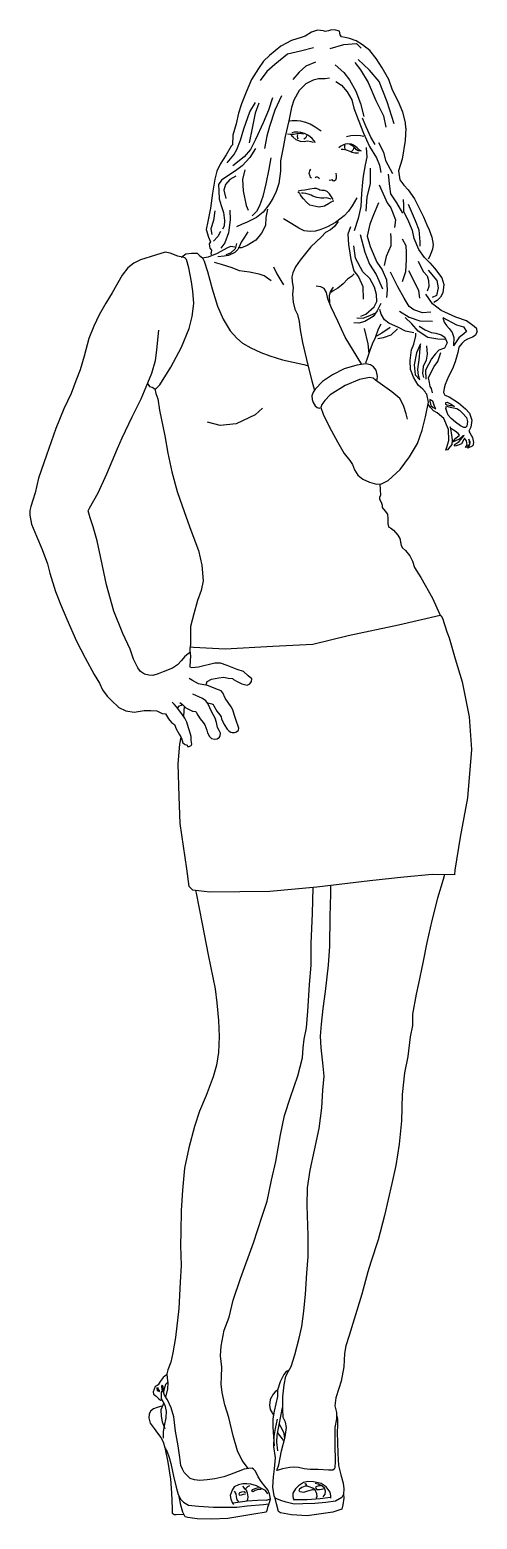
# Model space of a CAD drawing. Header units: millimetres. Extents: x -209 to 305, y 0 to 1710.
import ezdxf

# ---------------------------------------------------------------- set-up
doc = ezdxf.new("R2010")
doc.units = ezdxf.units.MM
doc.layers.add('ceco.net 136', color=7, linetype='Continuous')

msp = doc.modelspace()

# ---------------------------------------------------------------- linework, layer by layer
at = {"layer": 'ceco.net 136'}
msp.add_line((63, 22), (67.8, 23.4), dxfattribs=at)
for points in [[(223.2, 1597.1), (222.6, 1603.6), (219.6, 1615.5), (214.6, 1627.4), (207.8, 1640.7), (203.4, 1652.8), (196, 1666.4), (189, 1677.1), (181.6, 1686.1), (173.4, 1692.7), (166, 1697.4), (158.2, 1700.1), (153.4, 1701.1), (149.2, 1701.7), (147.6, 1704.2), (146.8, 1708.5), (142.8, 1709.7), (137.9, 1710), (134.1, 1708.7), (130.5, 1707.8), (128.5, 1708.6), (121.7, 1709.5), (114.6, 1707.1), (107.6, 1702.5), (102.8, 1701.1), (91.8, 1697.5), (79.7, 1691.1), (66.5, 1680.4), (59.8, 1673.8), (53.8, 1665.5), (46, 1652.7), (39.7, 1638.2), (34.5, 1625.1), (30.8, 1614.4), (28.1, 1602.1), (24.6, 1588.8), (23.9, 1577.9), (22.7, 1576.3), (16.9, 1566.4), (9.9, 1555.7), (6.2, 1547.8), (3.8, 1538.4), (1.2, 1522.5), (-1.1, 1505.1), (-4.1, 1489.7), (-6, 1480.6), (-3.6, 1472), (-1.1, 1466.4), (-2.7, 1464.1), (-2.5, 1461.6), (-1.8, 1459.1), (0.1, 1457.1), (-0.6, 1454.4), (-0.7, 1453.2), (-0.4, 1451.7)], [(136.1, 1688.3), (151.9, 1693.1), (166.4, 1694.2), (171.9, 1689)], [(117.1, 1689.3), (102, 1685.4), (87.3, 1682.1), (72.7, 1670), (63.5, 1662), (55.8, 1651.9)], [(209.5, 1601.8), (201.8, 1627.3), (192.3, 1650.4), (181.4, 1663.7), (168.5, 1675.8)], [(119.4, 1672.6), (108.1, 1668.3), (100.7, 1661.2), (93.3, 1652.7)], [(142, 1669.6), (152, 1660.9), (158.2, 1652.5), (165.5, 1639.4), (171, 1625.5), (174.8, 1610.5)], [(164.6, 1672.4), (171, 1664.1), (179.7, 1649.5), (188.7, 1628.8), (197.4, 1611.3), (200.1, 1598.2)], [(135.6, 1654.3), (130.3, 1653.5), (122.8, 1653.7), (116.5, 1652.1), (108.1, 1648), (100.5, 1640.1), (94.3, 1629.3), (91.9, 1620.8), (88.9, 1605.3), (84.5, 1587.5), (82.1, 1574.7), (79.2, 1559.6), (79.2, 1547.5), (77.1, 1533.4), (74.1, 1524.3), (70.2, 1516.4), (65.7, 1508.9), (59.4, 1500.6), (51.5, 1494.5), (40.9, 1489.2), (34.2, 1486.5), (28.6, 1483.8)], [(142.6, 1650.7), (149.3, 1646.5), (155.6, 1638.7), (161.1, 1629.4), (163.4, 1620), (168.2, 1606.9), (174.5, 1591.1), (181.4, 1576.1), (189.4, 1562.8), (193, 1554.6), (194.5, 1546)], [(18, 1557.3), (25.6, 1566.3), (29.1, 1572.7), (33.1, 1583.2), (36.9, 1596.4), (43.8, 1615.6), (50.4, 1626.6)], [(70, 1631.7), (65.3, 1617.6), (59.4, 1603.3), (50.5, 1584), (44.6, 1572.5), (37.4, 1564.1), (24.4, 1553.6)], [(54.1, 1625.6), (50.2, 1614.4), (46.5, 1597.1), (43.1, 1580.3)], [(80.2, 1634), (72.7, 1617.5), (66.6, 1599.1), (63.4, 1588), (60.7, 1573.8)], [(187.9, 1578.4), (183, 1586.6), (177.6, 1598.5), (173.4, 1608.3)], [(105.7, 1590.3), (101.9, 1590.8), (98.1, 1590.6), (94.4, 1589.9), (90.2, 1589.8), (87.3, 1590.3)], [(125.9, 1593.6), (119.1, 1598.2), (113.4, 1601.6), (108.2, 1603.7), (102.5, 1604.9), (98.2, 1605.5), (92.4, 1605.3), (89.9, 1605)], [(119.4, 1580.4), (115.6, 1585.1), (111.4, 1588.6), (106.7, 1590.8), (102.4, 1591.9), (98.9, 1592.5), (94.8, 1592.3), (92.2, 1591.7)], [(223.2, 1597.1), (222.4, 1582.9), (219, 1561.6), (214.7, 1548.2), (216, 1537.6), (220.9, 1531.4), (225.7, 1526.2), (233, 1516), (239.6, 1502.9), (243.3, 1495.3), (247.3, 1485.9), (249.9, 1480.2), (252.9, 1471.8), (254.3, 1463.6), (253.7, 1458.1), (251.8, 1453), (250.3, 1449.3), (248.8, 1446.6)], [(50.5, 1573.7), (44, 1563.5), (35.2, 1553.6), (27.5, 1548.2), (18.7, 1542.2), (11.5, 1537.5), (8.1, 1532.5), (8.3, 1524.6), (8.8, 1515.8), (11.2, 1508.1), (13.7, 1500.3), (14.9, 1491), (14.5, 1484.6), (12.6, 1481.2)], [(117.2, 1580.7), (114.5, 1581.5), (110.3, 1581.9), (106.2, 1581.2), (102.1, 1581.7), (97.2, 1583.7), (93.8, 1586.5), (91.4, 1588.5)], [(98.8, 1589.7), (98.4, 1587.4), (99, 1584.9)], [(109, 1588.6), (108.6, 1586.9), (107.8, 1585.5), (105.8, 1584.3)], [(172.3, 1570.7), (169.6, 1572.3), (167, 1574.6), (165.4, 1575.8), (163, 1577.5), (160.7, 1578.5), (158.7, 1578.8), (156.4, 1579), (153.5, 1578.6), (150.6, 1577.6), (148.5, 1576.2), (146.2, 1574.3)], [(153.4, 1577.9), (152.6, 1577), (152.6, 1575.2), (153, 1572.9)], [(175, 1587.4), (171.2, 1588.3), (166.5, 1588.7), (160.1, 1588.2), (154.8, 1587)], [(171.7, 1570.5), (168.5, 1571.1), (166.6, 1572.2), (165, 1574.1), (163.5, 1575.7), (161.9, 1576.8), (158.6, 1578.2)], [(163.5, 1575.6), (163, 1573.3), (162.4, 1571.9), (160.8, 1570.2)], [(177.6, 1575), (178.2, 1563.9), (176.5, 1554.9), (175.4, 1548.3), (174, 1541.8), (173.5, 1535), (172.3, 1522), (171.4, 1506.9), (168.3, 1493.3), (163.7, 1479.1)], [(191.5, 1580.6), (197.6, 1569.6), (199.7, 1559.8), (207.8, 1544.9)], [(67.9, 1563), (65.7, 1550), (62.4, 1533.2), (59, 1518.5), (55.2, 1507.9), (51.6, 1501.2), (46.5, 1496.2)], [(168.9, 1568.4), (164.4, 1568.3), (161.3, 1569.1), (159.1, 1570.4), (155, 1571.9), (153, 1572.2), (151.1, 1572.6), (148.9, 1572.7)], [(27.7, 1541.8), (20.9, 1538.2), (16.1, 1532.3), (14.1, 1526), (16.5, 1516.3)], [(38.3, 1549.1), (35.4, 1538), (36.3, 1525.2), (39.8, 1508.3), (41.9, 1502.8)], [(114.8, 1539.6), (113.8, 1540.5), (113.1, 1541.9), (112.1, 1544.9), (112.8, 1547.9), (114, 1549.8)], [(124.1, 1538.6), (123.3, 1540.1), (121.5, 1540.9), (120.3, 1540.6), (118.8, 1540)], [(142.7, 1545.3), (143, 1542.4), (143.1, 1539.5), (142.4, 1537.3), (140.8, 1536.2), (139.7, 1536.7), (138.8, 1537.7), (137.3, 1537.4), (135.1, 1536.8)], [(182.3, 1551), (182, 1533.1), (178.3, 1518.1), (177.1, 1501.7)], [(202.8, 1544.3), (204.2, 1530.1), (205.6, 1521.6), (212.2, 1511.2), (219.1, 1499.5)], [(140.4, 1513.2), (139.1, 1513.2), (136.5, 1511.8), (134.2, 1510), (129.8, 1507.6), (123.7, 1506.5), (119.8, 1507.1), (113, 1508.8), (109, 1512.1), (105.4, 1515.7), (103.4, 1518.4), (102.3, 1520.4), (101.3, 1522), (99.1, 1523.6)], [(139.8, 1515.3), (137.6, 1518.1), (135.3, 1521.7), (132.7, 1524.3), (129.7, 1525.5), (126.8, 1525.3), (124.5, 1525.8), (123.2, 1526.7), (120.6, 1527.7), (117.8, 1527.9), (112.8, 1527.1), (107.2, 1525.9), (103.3, 1525.3), (99.4, 1524.7)], [(137.3, 1515.4), (134.6, 1516.3), (131.5, 1516.9), (129.1, 1516.7), (125.5, 1516.6), (123.5, 1516.9), (121, 1517.4), (118.7, 1518.1), (116.4, 1519), (114.2, 1520), (111.1, 1521.2), (108.1, 1522), (105.1, 1522.4), (103.1, 1522.4)], [(192.5, 1531.9), (201.5, 1511.1), (205.7, 1505.5), (211.2, 1491.6), (210.2, 1482.9)], [(166.7, 1516.9), (161.5, 1507.8), (157.1, 1501.7), (152.3, 1496.3), (142.2, 1488.7), (133.1, 1483.8), (125.6, 1480.6), (119.5, 1478.9), (113.4, 1478.4), (106.4, 1479.3), (100.4, 1482.1), (92.3, 1487.2), (82.7, 1492.9)], [(191.6, 1511.3), (185.8, 1497.5), (181.9, 1486.8), (178.8, 1473.2), (182, 1461.2), (189.7, 1443.2), (196, 1434.5), (200.9, 1422.8), (201.7, 1411.5), (200.8, 1402.5)], [(250.6, 1442.5), (244.5, 1448.7), (238, 1457.6), (232.6, 1470.3), (230.6, 1479.4), (225.3, 1492.1), (220.8, 1501), (220.8, 1508.6), (220.5, 1515.1)], [(225.6, 1509.8), (233.7, 1491), (238.1, 1480.4), (239.3, 1466.5), (239, 1461.7)], [(3.8, 1502.2), (2.2, 1491), (-0.9, 1481.3), (0.3, 1474.8)], [(20.9, 1502.9), (21.4, 1491.6), (19.3, 1476.9), (15.3, 1465.3), (10.5, 1459.4)], [(64.1, 1504.1), (62.5, 1494.5), (61.8, 1485.4), (57.5, 1476.6), (50.7, 1468.6), (40.9, 1462.2), (34.2, 1459.7), (30.7, 1459.7)], [(145.2, 1489.7), (141, 1484), (136.6, 1480.3), (130.9, 1477.4), (126.1, 1472.2), (114, 1460.9), (101.6, 1445.6), (96.3, 1437.9), (93.5, 1431.1), (92.2, 1426.3), (92.6, 1420.6)], [(10.1, 1478.3), (7.3, 1472.8), (2.4, 1467.1)], [(41.6, 1478), (37.8, 1471.9), (34, 1466), (32.1, 1461.5), (30.1, 1457.9), (26.6, 1454.2), (19.4, 1450.9), (14.4, 1449.9), (7.4, 1449.2)], [(159.6, 1483.8), (156.3, 1475.4), (157.1, 1463.6), (160, 1446.1), (163.3, 1433.3), (168.6, 1426.3), (173.6, 1415.1), (174.2, 1400.7)], [(170.5, 1474.8), (176.1, 1454.6), (181.4, 1440.7), (188.9, 1429.1), (196.3, 1412.4)], [(205.3, 1475.9), (205.7, 1471.2), (205.7, 1461.9), (200.3, 1449.8), (198, 1439.4)], [(-30.4, 1448), (-38.7, 1450.2), (-47.6, 1453.6), (-53.3, 1454.5), (-64.5, 1451.3), (-81.6, 1446), (-89.4, 1442.2), (-96.2, 1436.5), (-102.8, 1428.2), (-114.1, 1408.1), (-121.3, 1396.2), (-129, 1382.8), (-135.3, 1369.7), (-140.8, 1355.5), (-146.3, 1335.3), (-151, 1319.7), (-155.8, 1306.9), (-161.3, 1292.4), (-169.7, 1274.8), (-178.7, 1252.2), (-189.4, 1221.5), (-198.6, 1195.1), (-202.5, 1178.5), (-205, 1169.8), (-207.4, 1162.7), (-208.6, 1158.1), (-208.7, 1152.8), (-206.6, 1142.5), (-201, 1128.5), (-194.3, 1113.3), (-188.4, 1096.9), (-185.7, 1086.2), (-179.3, 1065.1), (-173.4, 1050.4), (-166.3, 1033.4), (-154.9, 1007.9), (-145, 988.8), (-134.7, 969.6), (-128.8, 959.8), (-125.2, 952), (-119.8, 945), (-115.2, 940.2), (-106.3, 932), (-98.3, 927.9), (-89, 926.7), (-77.4, 928.3), (-69.8, 928.6), (-63, 928.1), (-56.7, 925.1), (-53, 924.5), (-49.5, 918.8), (-46, 914.6), (-42.6, 912.4), (-40.7, 907.3), (-37.3, 901.2), (-35.1, 898.1), (-34.5, 896.7), (-33.8, 894.1), (-32.8, 891.3), (-31.6, 890.1), (-30.1, 889.3), (-28.1, 888.7), (-27.5, 887.1), (-25.7, 887.2), (-23.5, 888.4), (-22.7, 889.7), (-23.4, 894.5), (-23.4, 897.2), (-23.4, 898.6), (-25.2, 905), (-26.5, 908.6), (-28.4, 915.2), (-30.6, 919.8), (-33.5, 923.6), (-37.6, 929.1), (-40.1, 932.6), (-43.1, 935.6), (-45.1, 937.9)], [(17.7, 1459.1), (6.4, 1453), (-4, 1448.9), (-10.9, 1447.9)], [(28.6, 1464.5), (27.1, 1458.4), (21.6, 1453.5), (16.4, 1451.4)], [(26.8, 1460.3), (24.6, 1460.9), (21.9, 1461.2), (17.7, 1459.1)], [(171.3, 1381), (177.1, 1383.3), (186.6, 1391.7), (189.6, 1398.2), (189.3, 1406), (186.9, 1414.6), (181.8, 1424.6), (173.8, 1432.2), (165.3, 1447.7), (163.4, 1461.8)], [(218.9, 1469.8), (223, 1462.3), (223.4, 1454.4), (223.5, 1446.4), (222.7, 1432), (219, 1420.7)], [(-73.5, 1303.9), (-71.2, 1300.5), (-68.2, 1299.6), (-65.1, 1297.6), (-63.9, 1297.7), (-59.5, 1302.5), (-46.7, 1322.7), (-34.6, 1345.7), (-25.8, 1367), (-22.3, 1380.7), (-20.3, 1395.9), (-21.4, 1410), (-23, 1420.4), (-26.2, 1436.6), (-28.9, 1446.1), (-30.2, 1447.9), (-30.4, 1448)], [(-34.7, 1449.1), (-32.6, 1450.5), (-29.6, 1452.7), (-22.9, 1453.4), (-16.6, 1453.4), (-13.5, 1450.5), (-10.4, 1448.1), (-8.4, 1444.5), (-4.8, 1432.3), (0.8, 1412.7), (6.9, 1392.5), (13.2, 1377.9), (21.5, 1364.5), (29.1, 1355.9), (35.4, 1350.2), (45.2, 1344.9), (56.7, 1339.5), (66.9, 1335.6), (81.3, 1331.1), (93.6, 1328.4), (105.8, 1325.5), (110.3, 1324.5)], [(68.6, 1421.9), (60.3, 1427.6), (54.8, 1429.3), (43.4, 1431.5), (32.2, 1433.2), (23.8, 1436.5), (11.4, 1440.4), (3.2, 1442.7)], [(71.3, 1437.7), (74.9, 1429.6), (79.6, 1422.3), (82.6, 1417.3)], [(237.4, 1444.5), (240.4, 1437.7), (243.3, 1431.9), (247.4, 1427.6), (249.2, 1422.2), (249.4, 1415.2), (247.6, 1410)], [(250.6, 1442.5), (255.8, 1436.2), (264.5, 1425.1), (266.6, 1417.6), (265.6, 1408.1), (262.9, 1403.1), (258.9, 1399.3), (255.4, 1396.9)], [(92.6, 1420.6), (93.6, 1414), (93, 1406.1), (93.8, 1397.4), (95.5, 1389.4), (98.7, 1383.2), (100.6, 1375.1), (101.7, 1365.4), (104.4, 1350.9), (110.4, 1324.9), (115.2, 1307), (118.1, 1295.9)], [(163.9, 1429.7), (160.7, 1426.7), (156, 1423.6), (151.2, 1418.3), (145.1, 1413.3), (139.5, 1410.1), (137, 1408.5)], [(251.8, 1385.9), (242.3, 1384.9), (232.2, 1388.5), (226.9, 1392.3), (221, 1401.7), (213.9, 1414.8), (205.3, 1431.5)], [(226.3, 1433.5), (232.8, 1420.8), (237.6, 1410.7), (238.9, 1402)], [(248.8, 1433.9), (258.7, 1422.3), (260.2, 1413.8), (258.1, 1405), (253.3, 1402.5)], [(172.7, 1325.8), (167, 1334.6), (153.6, 1357.1), (144.8, 1375.3), (137.2, 1391.4), (133.4, 1401.1), (132.1, 1408.3), (129.3, 1412.9), (125.4, 1414.7), (120.2, 1415.6)], [(139.6, 1414.3), (136.7, 1409.8), (135, 1404.8), (135.3, 1396.4)], [(305, 1363), (304.6, 1366.6), (301.7, 1369.4), (292.7, 1376), (280.5, 1380), (263.6, 1387.8), (253.5, 1395.3), (246.2, 1406.6)], [(194.5, 1395.8), (190, 1387.3), (185.4, 1380.8), (176.1, 1375), (169.2, 1373.3), (163.4, 1373.4)], [(232.2, 1362.2), (222.8, 1364.1), (214.7, 1368.1), (203.4, 1373.2), (198.6, 1376.8), (194.8, 1383.5), (193.4, 1388.7)], [(215.6, 1387.1), (226.8, 1380), (239.3, 1375.7), (253.6, 1375.6)], [(166.8, 1379.3), (174.1, 1379), (182.6, 1382.5), (188.7, 1385)], [(194.4, 1371.9), (191.3, 1366.3), (187.7, 1356.2), (184.3, 1349), (181.8, 1341.9), (178.8, 1332.4), (176.8, 1327.2)], [(205.1, 1368.1), (195.5, 1361.5), (189.2, 1358.2)], [(267.7, 1354.5), (259.8, 1354.7), (248.4, 1356.8), (237.2, 1364.1), (229.8, 1372.4), (222.3, 1379.5)], [(238.5, 1369.6), (245.4, 1365.4), (252, 1362.6), (257.4, 1361.6), (263.8, 1359.9), (267.7, 1356.9), (270.4, 1350.6), (267.6, 1344.6), (261.1, 1342.3), (256.7, 1337.7), (252.6, 1332.2), (245.7, 1319.1), (246.1, 1309)], [(265.7, 1379.7), (281.1, 1371.3), (289.2, 1368.9), (292.7, 1363.4), (290.1, 1361.2), (283.8, 1356.4), (277.6, 1347)], [(265.7, 1379.7), (266.2, 1376.9), (267.2, 1374.1), (269.8, 1370.6), (272.8, 1367.2), (276.1, 1362.3), (278.1, 1356.6), (277.6, 1348.2), (277.6, 1347)], [(-24.6, 994.9), (-26.4, 993.8), (-31.1, 990.1), (-34.5, 985.8), (-39.2, 980.9), (-45, 977), (-55.6, 972.8), (-61.2, 970.5), (-67.5, 968.8), (-72.1, 968.9), (-77, 970.1), (-81.6, 973.4), (-84.8, 977.6), (-89.5, 987.5), (-93.6, 998.9), (-102, 1016.9), (-112.1, 1042.5), (-120.5, 1072.9), (-125.2, 1094.4), (-131.3, 1123.1), (-136, 1139.5), (-139.2, 1149.8), (-141.6, 1157.8), (-140, 1160.6), (-130, 1178.3), (-120.1, 1200.3), (-108, 1229.1), (-102.8, 1241.5), (-91.3, 1265.6), (-80.7, 1286.3), (-73.2, 1304.5), (-68.4, 1315.7), (-64.4, 1330.2), (-62.7, 1342.1), (-61.2, 1358), (-60.7, 1365.2)], [(175.4, 1367.1), (179.3, 1349.3), (180.7, 1338.4)], [(213.5, 1366.7), (205.7, 1359.5), (197.2, 1356.3), (191, 1355)], [(245.8, 1293.8), (242.4, 1297.4), (237.4, 1302.1), (231.9, 1311), (228.4, 1320.1), (228.2, 1330.4), (229.6, 1342.4), (232.1, 1349.2), (234.5, 1358.5), (234.7, 1361.5)], [(305, 1363), (302.7, 1359), (299.5, 1357.2), (293.7, 1354.6), (290.6, 1353), (287.3, 1349.7), (284, 1345.5), (282.6, 1339.3), (279.6, 1328.7), (276.6, 1320.8), (272, 1312), (268.3, 1302.9), (266.9, 1298.6), (266.3, 1293.6), (267.8, 1290.4), (272.8, 1288.6), (283.7, 1281.6), (291.4, 1274.9), (296, 1269.9), (298.7, 1261.8), (297.5, 1253.8), (295.3, 1249), (296.5, 1247.1), (299.7, 1242), (300.9, 1236.3), (299.8, 1232.4), (294.4, 1229.5), (296.7, 1234), (297.1, 1236.6), (295.4, 1240.1), (296.1, 1234.3), (293.5, 1230.7), (291.7, 1230.3), (293.6, 1233.5), (292.7, 1238.2), (290.4, 1241.1), (289.7, 1239.7), (286.8, 1234.6), (283.1, 1233), (279.6, 1232), (278.5, 1233.5), (284.4, 1237.3), (290.2, 1244.1), (288.5, 1243.9), (284.2, 1240.1), (276.8, 1236.5), (280.3, 1241.1), (284.6, 1244.7), (283.3, 1246.5), (279.7, 1249), (274.9, 1252.3), (274, 1254), (275.1, 1247.3), (276.4, 1239.1), (275.7, 1233.8), (270.8, 1227.7), (268.8, 1227.2), (270.1, 1230.7), (272.5, 1238.5), (272.1, 1251), (266.7, 1263.5), (259.2, 1270.3)], [(239.9, 1349.4), (235.4, 1339.2), (232.5, 1325.4), (233.9, 1314), (239.1, 1307.9), (237.5, 1313.2), (236.7, 1320), (238.7, 1334.1), (239.2, 1340.4), (239.8, 1347)], [(246.6, 1347.2), (247.4, 1337.6), (246.3, 1330.7), (243.1, 1323.2), (242.1, 1315.2), (243.5, 1310.8)], [(253.8, 1293.3), (252.7, 1298.3), (251, 1300.6), (250.1, 1305), (249.2, 1310.2), (251.6, 1316), (255.5, 1323.2), (259.8, 1329.3), (263.1, 1339.5)], [(189.1, 1307.3), (190, 1308.4), (190.7, 1312.4), (189, 1319.3), (185.9, 1323.1), (182.6, 1325.4), (177.1, 1326.4), (166.8, 1325), (152.3, 1320.8), (139, 1314), (127.4, 1306.2), (119.1, 1297.2), (116.8, 1294), (115.2, 1289.6), (115.7, 1285.5), (116.8, 1282.1), (119.1, 1278.1), (121.3, 1276.2), (123.7, 1275.6), (125.4, 1276.2)], [(224.9, 1262.8), (223.3, 1269.2), (220.2, 1278.6), (216.2, 1286.6), (206.9, 1294.3), (188.4, 1307.7), (185.5, 1309.9), (181.2, 1310.9), (169.8, 1308.3), (153.6, 1301.6), (136.1, 1290.9), (130.1, 1284.4), (126.5, 1279.9), (125.4, 1276.2), (128.3, 1268.8), (135.5, 1253.7), (144.6, 1236.8), (152.4, 1223.5), (158.8, 1215.6), (161.9, 1210.8), (164.2, 1204.7), (167.9, 1198.5), (173.7, 1194.2), (181.5, 1190.5), (189.4, 1188.4), (195.3, 1188.8), (202.9, 1192.5), (216.6, 1205), (227.2, 1219.8), (236.5, 1234.9), (241.7, 1250.2), (245.8, 1265.5), (249.1, 1282.6), (247.2, 1291.6), (245.2, 1293.6)], [(-65.1, 1297.6), (-63.9, 1292.2), (-61.7, 1286.4), (-59.8, 1273.4), (-53.7, 1243.9), (-50.1, 1223.9), (-45.7, 1202.4), (-39.3, 1179.9), (-30.9, 1155.8), (-23.6, 1135.4), (-15.1, 1112.2), (-11.2, 1095.4), (-9.7, 1077.5), (-12, 1066.2), (-16, 1054.8), (-20.5, 1039.3), (-24.1, 1024.9), (-24.3, 1011.9), (-24, 1003.2)], [(58.4, 1275.6), (50.1, 1267.9), (28.1, 1257.4), (9.9, 1255.5), (-4.6, 1259.5)], [(259.2, 1270.3), (254.7, 1272.4), (251.2, 1276.4), (248.6, 1280)], [(193.4, 1188.7), (193.6, 1181.9), (194.1, 1175.8), (193, 1173), (192.9, 1171), (194.6, 1167.5), (195.7, 1164.2), (195.9, 1161.5), (199.5, 1157.4), (201.9, 1153.8), (202.4, 1148.5), (202.4, 1142.8), (203.5, 1139), (205.4, 1138.2), (209, 1135.6), (213.9, 1129.9), (216.1, 1126), (217.8, 1117.7), (219.4, 1115.2), (222.5, 1112.3), (222.5, 1112.2), (227.6, 1105.9), (230.9, 1100), (233.2, 1092.7), (240.1, 1081.2), (253.5, 1057.5), (262.2, 1038.8), (262.6, 1037.7)], [(262.6, 1037.7), (214.5, 1026.5), (156.9, 1014.3), (116.4, 1004.2), (70.5, 1001.8), (15.8, 998.9), (-20.7, 1000.6), (-23.9, 1001)], [(262.6, 1037.7), (263.8, 1037), (265.2, 1034.6), (270.2, 1018.6), (273, 1011.7), (279.6, 987.7), (287.9, 961.5), (295.7, 921.1), (298.6, 883.8), (294, 828.3), (285.4, 782.9), (279.4, 745.3), (278.8, 739.8)], [(-23.9, 1001), (-24.8, 1000.6), (-24.9, 999.2), (-24.9, 997.1), (-24.2, 991.3), (-25, 979.5)], [(-23.9, 1001), (-24, 1003.2)], [(-6.2, 957.7), (-5.8, 959.5), (-5.2, 961.6), (0.1, 964.3), (8.5, 966), (14.1, 966.7), (19.1, 965.7), (24, 965.2), (25.1, 963.9), (29.5, 961.6), (34.9, 959), (40.8, 957.6), (44, 958.9), (45.7, 961.9), (46.2, 964.8), (42.2, 968.3), (36.5, 973.1), (29.4, 975.5), (18, 980.2), (10.2, 982.7), (7.1, 982.9), (3.6, 982.8), (-14.9, 978.2), (-22.6, 977.4), (-24.2, 977.9), (-25, 979.5)], [(-4.3, 937.2), (0.2, 936.1), (1.9, 935.5), (2.6, 933.7), (6, 927.6), (9.4, 923.4), (10.9, 921.2), (11.6, 918.7), (14.4, 912.3), (18, 907.2), (20.1, 904.7), (22.2, 903.5), (23.8, 903.2), (26.3, 903.2), (28.8, 903.9), (30.9, 906), (31.3, 908.3), (27.9, 918.3), (26.3, 922.8), (24.5, 929.2), (22.5, 932.5), (15.8, 942.5), (12.8, 948.8), (11.2, 951.1), (8.1, 952.3), (-4.7, 957), (-14.8, 959.1), (-21.9, 962.8), (-25.7, 965.1)], [(-36.5, 937.8), (-33.3, 935.3), (-29.5, 931.7), (-21.9, 927.8), (-18.5, 927.3), (-17.7, 926.6), (-15.9, 923.1), (-13, 918.7), (-9.7, 914.6), (-7.6, 911.9), (-5.3, 905.8), (-4.5, 902.7), (-2.3, 898.7), (0.1, 896.2), (3.3, 895.6), (6.3, 896), (9.2, 897.7), (10, 899.9), (10.1, 902.5), (8.9, 905.6), (7, 908.9), (5.5, 914.6), (4, 919.6), (0.2, 926.6), (-1.9, 931.5), (-4.3, 936.4), (-6.7, 939.5), (-10.3, 942.3), (-14.6, 944.1), (-21.4, 947.1)], [(-33.1, 934.5), (-35, 934.3), (-37.4, 933.5), (-39.2, 931.4)], [(-31.5, 933.6), (-32.2, 921.9)], [(278.8, 739.8), (253.4, 740.3), (220.7, 737.3), (181.9, 732.8), (120.8, 725.7), (67.1, 720.5), (-1.8, 719.9), (-21.5, 722.2), (-25.7, 726.4), (-28.2, 746.8), (-36.2, 798.8), (-37.2, 829.9), (-38.5, 867.1), (-36.6, 889.7), (-35, 898)], [(267.5, 740), (265.9, 734.6), (259.4, 713.1), (252.9, 687.3), (247, 662.2), (242.5, 638.6), (237.5, 615), (234.8, 602.6), (230.8, 580), (230.8, 566.8), (228.2, 553.7), (225.2, 531.3), (221.5, 512.3), (219, 487.6), (218.2, 457.5), (215.4, 430.4), (211.5, 406.1), (206.9, 385.4), (198.7, 348.8), (191.2, 320.9), (182.9, 295), (179.6, 284.1), (172.5, 258.2), (163.8, 229.8), (158, 210.8), (154.2, 199), (152.6, 190.4), (151.8, 175.1), (148.7, 158.3), (146.1, 150.2), (142.6, 139.4), (141.6, 130.3), (143.5, 122.6), (143.4, 115.1), (141.7, 105.2), (141.5, 85.5), (141.9, 66.6), (141.7, 59), (140.8, 57.4), (139.3, 56.4), (134.3, 56.2), (122.3, 56.9), (113.4, 57), (106.2, 58), (99.9, 59.3), (94.2, 59.8), (89.9, 59.4), (81.4, 57.9), (76.5, 56.4), (75.1, 56.1), (77.4, 62.4), (80.3, 78.6), (84.6, 94.7), (86, 105.1), (84.8, 111.3), (82.1, 116.6), (81.7, 126.7), (81.9, 140.5), (83.2, 154.3), (85.3, 164.2), (88.5, 169.9), (91.5, 175.5), (95.8, 188.7), (100.5, 207.8), (103.7, 221.1), (105.8, 238.8), (108, 258.2), (109.3, 282.5), (111, 301.5), (110.8, 325.8), (109.6, 360.3), (110.2, 380.5), (113.2, 400.8), (118.3, 423.5), (123.7, 448.6), (126.7, 472.4), (127.7, 492.7), (129.2, 508.6), (127.8, 524.1), (126, 541.3), (125.1, 554.6), (126.3, 568.4), (128.2, 586.4), (130.7, 605.9), (134.4, 636.2), (135.8, 657.8), (136.2, 692.1), (136.9, 717.8), (136.8, 727.6)], [(-18.4, 721.8), (-17.8, 718.9), (-10.6, 683.6), (-3.8, 648), (4.2, 608.8), (6.2, 592.9), (8, 572.7), (8.6, 554.3), (8.1, 536), (5.7, 521.3), (1.8, 507.8), (-6.1, 486.3), (-13.9, 468.6), (-19.7, 450.7), (-26, 426.5), (-30.9, 403.1), (-33.2, 377.9), (-34.9, 354.4), (-35.3, 329.8), (-35.5, 314.2), (-35, 291.1), (-35.9, 272.1), (-37.7, 241.8), (-41.5, 208.5), (-44.3, 191.1), (-46.9, 180.3), (-50.3, 171.4), (-51.2, 166.8), (-51, 162), (-50.2, 156.6), (-50.7, 149.6), (-52.9, 140.1)], [(42.2, 58.4), (40, 60.9), (35.1, 67.3), (29.9, 78.4), (24.8, 95.8), (19.8, 116.8), (15.4, 131.3), (12.2, 145.5), (11, 155.1), (11.6, 163.5), (12, 174.4), (10.4, 187.5), (11.2, 198.8), (14.6, 217), (20.1, 231.8), (24.9, 251.5), (33.3, 276.3), (48, 317.2), (58.2, 348), (63.9, 365), (68.7, 389.1), (73.7, 410.8), (79.3, 441.1), (83.8, 463.5), (90.5, 484.7), (98.9, 509.2), (104.3, 529.6), (105.2, 541.3), (106.5, 551.2), (109.1, 564), (110.7, 583.1), (111.2, 595.3), (112.6, 613.8), (114.3, 635.9), (114.4, 661), (115.8, 695.4), (116.8, 725.3)], [(-51.6, 165.6), (-55.7, 162.6), (-58.8, 158.1), (-61.4, 154.2), (-62.6, 153.4), (-64.7, 152.2), (-67.1, 146.4), (-66.5, 143.6), (-63.5, 141.3), (-60.6, 138.3), (-58.5, 136.7), (-57.2, 136.9)], [(-50.4, 156.8), (-52.7, 154.6), (-54.2, 151), (-55, 146.7), (-55, 145.2)], [(89.1, 171), (85.8, 169.6), (82.9, 166), (78.7, 157.9), (75.8, 148.2), (75.7, 140.7), (73.9, 132.5), (71.9, 124), (70.5, 115.3), (70.3, 106.1), (71, 94.5), (71.8, 84.3)], [(-59.5, 146.3), (-62, 147.4), (-62.4, 150.3), (-62, 151.6), (-61.5, 150.5), (-60.8, 148.2), (-59.3, 148.2)], [(46.6, 58.5), (42.8, 58.4), (37.5, 57.4), (30.7, 54.7), (20.7, 50.8), (14, 48.5), (3.9, 46.4), (-4.9, 45.2), (-13.3, 44.5), (-19.5, 45.2), (-24.5, 46.9), (-28.1, 50), (-31.3, 53.5), (-33.4, 57.4), (-35.2, 61.8), (-36.5, 70.7), (-38.4, 84.4), (-41.3, 100.9), (-43.4, 117.4), (-46.3, 128), (-50.7, 137.1), (-54, 142.4), (-55.1, 145.8), (-55.7, 147.8), (-55.6, 152.5), (-56.8, 153.8), (-57.3, 152.7), (-57, 149.4), (-56.8, 146.4), (-58, 146.1), (-58, 138.1), (-55.8, 135.3), (-53.6, 130.8), (-52.1, 124.2), (-52.5, 116.2), (-54.5, 107.1), (-55.5, 100.6), (-55.6, 93)], [(75.9, 148.3), (73.2, 146.1), (70.6, 143.5), (67.4, 137.5), (66.5, 130.8), (67.2, 126.1), (69.6, 122.1), (71.2, 119.6)], [(-56.3, 129.7), (-58.6, 129.3), (-62.5, 128.3), (-66.6, 126.8), (-70.2, 124.1), (-71.8, 120.6), (-72, 116.3), (-70.3, 110.2), (-65.8, 104.2), (-61.9, 98.9), (-58.4, 94), (-55.5, 88.9), (-53.5, 81.8), (-50.9, 77.3), (-48.8, 70.8), (-46.6, 64.1), (-43.5, 49.6), (-40.8, 36.9), (-38.3, 28.2), (-35.4, 22.7), (-32.3, 19.6), (-26.3, 16.1), (-15, 14.9), (2.4, 14), (22.6, 14), (29.2, 13.9), (41, 15.2), (59.6, 16.9), (65.8, 17.8), (66.6, 19.2), (67.8, 23.4), (66.4, 29), (64.5, 33.6), (61, 38.1), (57, 43.2), (53.5, 48.5), (50.3, 55.2), (48.3, 57.4), (46.6, 58.5)], [(-54.9, 133.5), (-55.8, 130.8), (-58.1, 125.4), (-58, 118.2), (-56.7, 111.8), (-53.8, 104.1)], [(143.5, 119.9), (144.6, 115.4), (144.5, 108.5), (144.4, 99.2), (144.7, 88.6), (144.9, 75.3), (145.8, 61.8), (148.3, 50.8), (151.2, 41.4), (151.7, 34.8), (151.6, 28.7), (149.4, 24.8), (142.4, 20.9), (131.1, 19.2), (118.7, 17.9), (104.8, 17.6), (94.7, 17.4), (85.8, 19.7), (79.4, 21.5), (73, 24.2), (71.9, 26.9), (70.2, 36.6), (71, 48.6), (72.4, 58), (73.3, 70.3), (71.7, 83.4), (71.8, 95), (73.4, 104.2), (75.9, 115)], [(81.1, 128.3), (79.4, 120.4), (76.8, 106.4), (74.8, 96.5), (74.4, 88.4), (75.6, 78.4)], [(83.8, 94.2), (83.4, 98.7), (79.6, 106.2), (77.5, 109.4), (77.4, 109.6)], [(82.7, 90.1), (81.6, 92.3), (78.4, 96), (75.9, 99.4)], [(-31.6, 5.4), (-40.6, 4.9), (-42.9, 5.1), (-44.7, 6.6), (-44.7, 12.2), (-45.5, 30.2), (-46.6, 46), (-49.8, 65.3), (-52.7, 80.5)], [(64.5, 29.2), (61.9, 32.9), (59, 34.5), (51.5, 38.4), (45, 40.3), (40.4, 40.8), (35.8, 40.7), (30.9, 39.5), (26, 37.1), (23.7, 33.4), (21.3, 27.1), (22, 23), (24.1, 18.3), (25.2, 16.7)], [(35.5, 38), (37.3, 35.5), (39.6, 33.6), (41, 30.3), (41.6, 25.7), (41.4, 22.7), (40, 20.3)], [(43.5, 38.4), (41.3, 37.3), (39, 34.9)], [(57.1, 34.2), (53.7, 34.2), (50.2, 32.9), (47.6, 31.5), (46.4, 32.2), (46.9, 34), (51.1, 35.8), (54, 36.4)], [(137, 24.3), (137.1, 26.7), (136.1, 31), (131.7, 37), (125.8, 40.9), (117, 43.1), (110.7, 43.4), (105.6, 42.1), (99.8, 38.5), (96.2, 34.8), (93.4, 29.8), (93.3, 26.6), (93.8, 23.6), (94.7, 21.7)], [(109.8, 38), (107.4, 37.8), (103.7, 36.5), (100.8, 34.4), (100.2, 33.1), (101.3, 32), (106.1, 30.9), (110.7, 32.6), (116.1, 34.2), (118.6, 33.9)], [(120.3, 24.3), (121.1, 25.8), (121, 29.2), (118.9, 33.9), (116.3, 35.6), (111.9, 37), (109.8, 38), (108.7, 39.7), (107.1, 41.1)], [(128.1, 25.6), (130.3, 28.7), (130.9, 32.1), (129.6, 35.7), (126.5, 38.2), (122.4, 40.2), (119, 41.1)], [(125.2, 38.2), (123.1, 38.2), (120.8, 37.7), (119.5, 36.9), (119.8, 35.5), (121, 34.3), (123.9, 34.1), (126.3, 34.6), (129.2, 35.1)], [(65.8, 17.8), (64.2, 13.4), (63.6, 9.9), (62.7, 8.1), (48.5, 5.8), (18.6, 1), (0, 0), (-16.7, 0.5), (-27.3, 1.8), (-30.4, 2.7), (-32.8, 8.2), (-35.1, 16), (-37.1, 25.9)], [(63, 22), (52.6, 21.5), (40.9, 20.6), (24.8, 18.3)], [(26.1, 32.3), (27.7, 29), (28.2, 26.2), (28.6, 23.7), (29.5, 21.8), (31.3, 20.2)], [(38.9, 28.6), (36.2, 28.3), (33, 27.2), (32.2, 27.7), (31.8, 29.2), (32.5, 30.5), (34.8, 31.5), (37.4, 31.8), (38.8, 30.6)], [(151.6, 28.7), (151.7, 24.3), (150.8, 16.6), (149.4, 11.4), (139.3, 7.9), (109.9, 4), (91.8, 4.9), (79.1, 7.4), (77, 8.8), (74.6, 17.8), (73, 24.2)], [(136.4, 24.8), (124.8, 23.4), (109.8, 22.4), (94.8, 22.3)]]:
    msp.add_lwpolyline(points, dxfattribs=at)
for points in [[(257.4, 1274.7), (256.5, 1276.8), (254, 1283.4), (250.8, 1285.5), (250.6, 1283.5), (251.9, 1278.8), (254.5, 1276.5), (256.3, 1275.4), (257.4, 1274.7)], [(279.1, 1277.4), (270.7, 1278.9), (268.9, 1279.8), (269.1, 1281.9), (270.5, 1282.3), (275.1, 1280.3)], [(289.6, 1253.3), (285.9, 1255.2), (280.2, 1259.6), (275.1, 1263.5), (271.8, 1267.5), (270.5, 1270.6), (268.9, 1275.1), (269.6, 1277.9), (273.9, 1276.7), (281.5, 1275), (284.5, 1273.4), (288.3, 1269.7), (292.6, 1264.7), (294, 1260.3), (293.2, 1255), (291.5, 1253.2)]]:
    msp.add_lwpolyline(points, close=True, dxfattribs=at)

doc.saveas('drawing.dxf')
